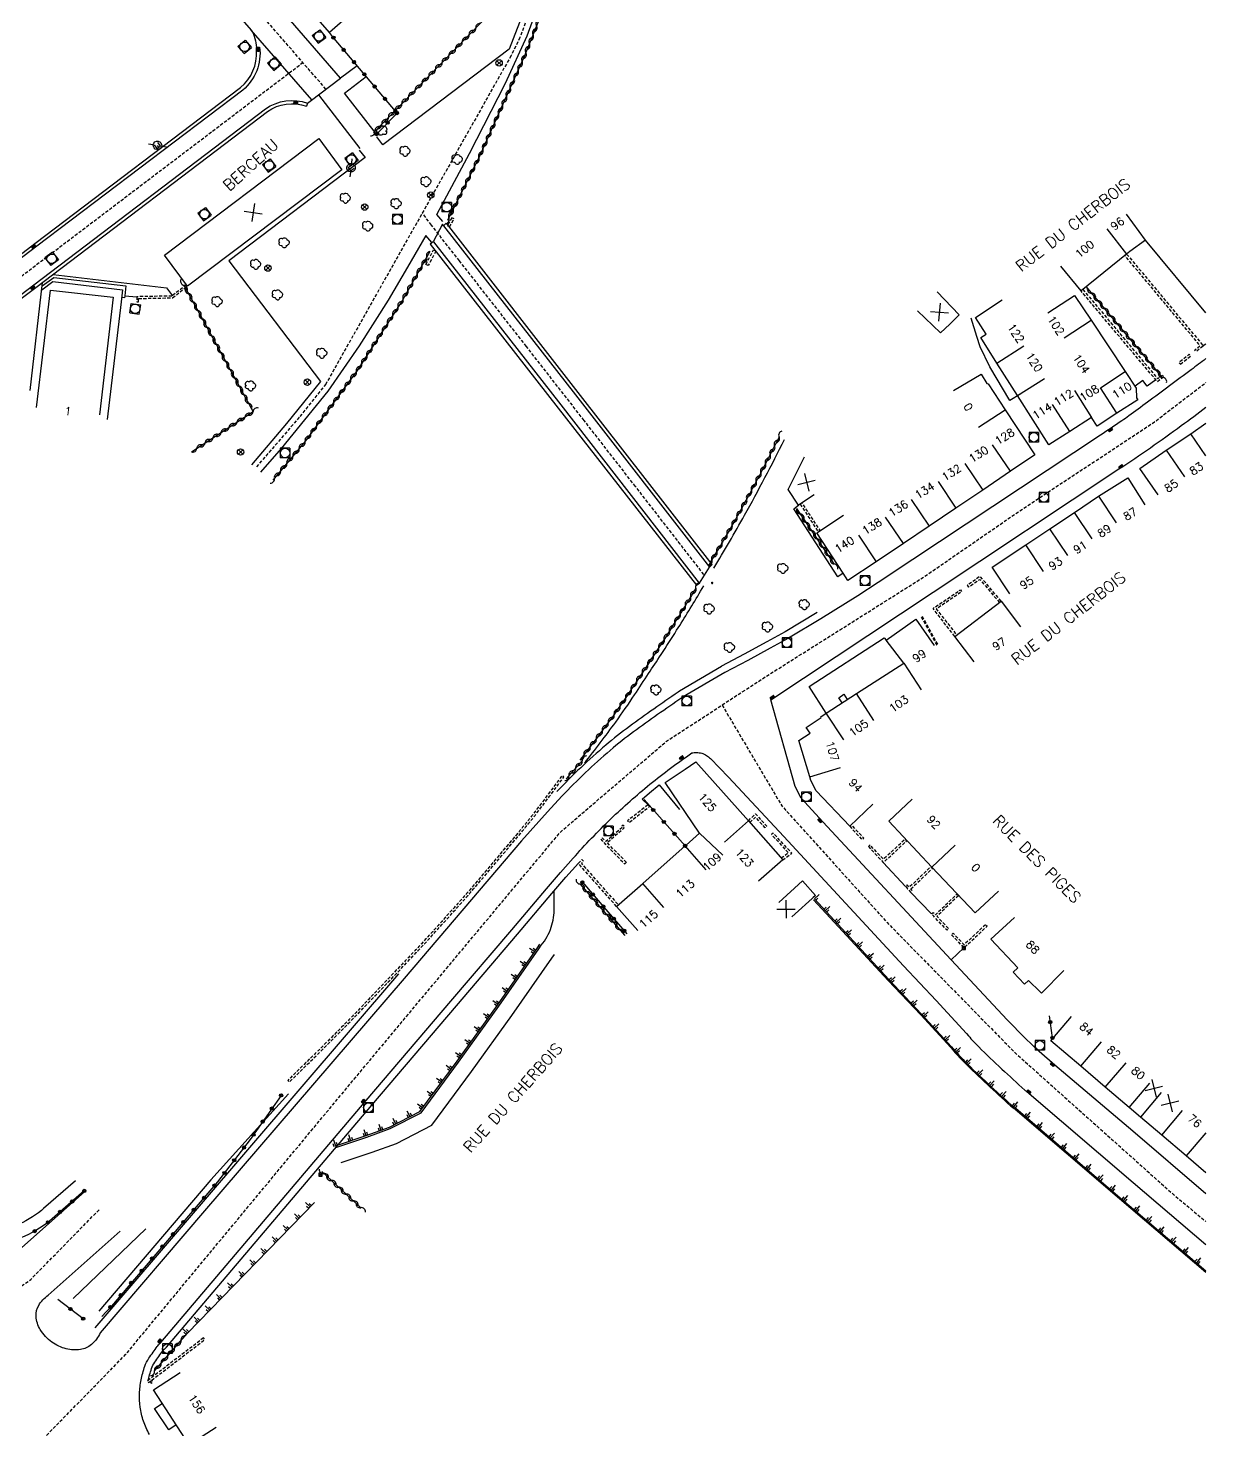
# Model space of a CAD drawing. Extents: x 154000 to 155000, y 119999 to 121001.
# Drawn here: x 154816.1 to 155000, y 120589.6 to 120808.5 of the extents above; entities that cross this region are included whole.
import ezdxf
from ezdxf.enums import TextEntityAlignment as Align

# ---------------------------------------------------------------- set-up
doc = ezdxf.new("R2010")
doc.units = 0
doc.header["$MEASUREMENT"] = 0
doc.linetypes.add('DASHED', pattern=[0.75, 0.5, -0.25])
doc.layers.get('0').update_dxf_attribs({"linetype": 'CONTINUOUS'})
for name, color, linetype in [('W0001', 6, 'DASHED'), ('W0008', 7, 'CONTINUOUS'), ('W0017', 7, 'CONTINUOUS'), ('W0100', 7, 'CONTINUOUS'), ('W0112', 1, 'DASHED'), ('W0120', 7, 'CONTINUOUS'), ('W0211', 2, 'CONTINUOUS'), ('W0300', 7, 'CONTINUOUS'), ('W0302', 3, 'CONTINUOUS'), ('W0310', 3, 'CONTINUOUS'), ('W0322', 7, 'CONTINUOUS'), ('W0330', 7, 'CONTINUOUS'), ('W0334', 7, 'CONTINUOUS'), ('W0400', 7, 'CONTINUOUS'), ('W0420', 7, 'CONTINUOUS'), ('W0469', 7, 'CONTINUOUS'), ('W0471', 7, 'CONTINUOUS'), ('W0989', 7, 'CONTINUOUS'), ('W0991', 7, 'CONTINUOUS'), ('W1102', 7, 'CONTINUOUS')]:
    doc.layers.add(name, color=color, linetype=linetype)
doc.styles.get("Standard").update_dxf_attribs({"font": 'romans.shx'})

# ---------------------------------------------------------------- blocks, each defined once
blk = doc.blocks.new('T420')
for p, q in [((0.75, 0.75), (-0.75, 0.75)), ((-0.75, 0.75), (-0.75, -0.75)), ((0.75, 0.75), (0.75, -0.75)), ((0.75, -0.75), (-0.75, -0.75))]:
    blk.add_line(p, q)
blk.add_ellipse((0, 0), major_axis=(-0.53, 0.53), ratio=1, start_param=3.926991, end_param=10.210176)
blk = doc.blocks.new('T469')
at = {"color": 0, "linetype": 'Continuous', "flags": 128}
for points in [[(-0.35, 0.35), (0.35, -0.35)], [(-0.35, -0.35), (0.35, 0.35)]]:
    blk.add_lwpolyline(points, dxfattribs=at)
at = {"color": 0, "linetype": 'Continuous'}
blk.add_circle((0, 0), 0.5, dxfattribs=at)
blk = doc.blocks.new('T300')
for p, q in [((-0.8, 0.51), (-0.86, 0.34)), ((-0.86, 0.34), (-0.86, 0.17)), ((-0.86, 0.17), (-0.74, 0.06)), ((-0.69, 0.63), (-0.8, 0.51)), ((-0.8, -0.06), (-0.74, 0.06)), ((-0.74, 0.06), (-0.69, 0.11)), ((-0.57, 0.69), (-0.69, 0.63)), ((-0.46, 0.69), (-0.57, 0.69)), ((-0.29, 0.63), (-0.46, 0.69)), ((-0.29, 0.63), (-0.17, 0.74)), ((-0.23, 0.57), (-0.29, 0.63)), ((-0.17, 0.74), (-0.06, 0.8)), ((-0.06, 0.8), (0.06, 0.8)), ((0.06, 0.8), (0.23, 0.74)), ((0.23, 0.74), (0.34, 0.63)), ((0.34, 0.63), (0.4, 0.51)), ((0.46, 0.46), (0.34, 0.46)), ((0.4, 0.51), (0.4, 0.46)), ((0.57, 0.4), (0.46, 0.46)), ((0.57, 0.4), (0.69, 0.29)), ((0.69, 0.29), (0.74, 0.17)), ((0.74, 0.06), (0.69, -0.17)), ((0.74, 0.17), (0.74, 0.06)), ((-0.8, -0.17), (-0.8, -0.06)), ((-0.8, -0.23), (-0.8, -0.17)), ((-0.74, -0.34), (-0.8, -0.23)), ((-0.69, -0.4), (-0.74, -0.34)), ((-0.51, -0.46), (-0.69, -0.4)), ((-0.4, -0.46), (-0.51, -0.46)), ((-0.4, -0.46), (-0.34, -0.46)), ((-0.34, -0.46), (-0.34, -0.4)), ((-0.34, -0.51), (-0.34, -0.46)), ((-0.29, -0.63), (-0.34, -0.51)), ((-0.17, -0.74), (-0.29, -0.63)), ((-0.06, -0.8), (-0.17, -0.74)), ((0.06, -0.8), (-0.06, -0.8)), ((0.17, -0.74), (0.06, -0.8)), ((0.23, -0.69), (0.17, -0.74)), ((0.29, -0.46), (0.23, -0.46)), ((0.29, -0.63), (0.23, -0.69)), ((0.46, -0.4), (0.29, -0.46)), ((0.34, -0.51), (0.29, -0.63)), ((0.34, -0.51), (0.34, -0.46)), ((0.57, -0.34), (0.46, -0.4)), ((0.63, -0.29), (0.57, -0.34)), ((0.69, -0.17), (0.63, -0.29))]:
    blk.add_line(p, q)
blk = doc.blocks.new('t310o')
at = {"color": 0, "linetype": 'Continuous'}
for centre, start, end in [((-0.5, 0.38), 216.8699, 323.1304), ((0.5, -0.37), 36.8699, 143.1303)]:
    blk.add_arc(centre, 0.625, start, end, dxfattribs=at)
blk = doc.blocks.new('t991o')
at = {"color": 0, "linetype": 'Continuous'}
for p, q in [((-1, 1), (1, -1)), ((-1, -1), (1, 1))]:
    blk.add_line(p, q, dxfattribs=at)
blk = doc.blocks.new('T400')
for p, q in [((-0.15, 0.3), (0.15, 0.3)), ((-0.15, -0.25), (-0.15, 0.3)), ((-0.15, 0.15), (0.15, 0.15)), ((-0.15, 0), (0.15, 0)), ((0.15, 0.3), (0.15, -0.25)), ((-0.15, -0.15), (0.15, -0.15)), ((-0.15, -0.25), (-0.15, -0.3)), ((-0.15, -0.3), (0.15, -0.3)), ((0.15, -0.3), (0.15, -0.25))]:
    blk.add_line(p, q)
blk = doc.blocks.new('T471')
for p, q in [((-0.333334, 0.333334), (-0.333334, -0.333334)), ((-0.333334, 0.333334), (0.333334, 0.333334)), ((-0.333334, 0), (0, 0)), ((0.500001, 0.500001), (1.000002, 1.000002)), ((-0.500001, -0.500001), (-1.000002, -1.000002)), ((-0.333334, -0.333334), (0.333334, -0.333334))]:
    blk.add_line(p, q)
blk.add_ellipse((0, 0), major_axis=(0.471405, 0.471405), ratio=1, start_param=5.4977871438, end_param=11.780972451)
blk = doc.blocks.new('t322o')
at = {"color": 0, "linetype": 'Continuous'}
for radius in [0.25, 0.15]:
    blk.add_circle((0, 0), radius, dxfattribs=at)
blk = doc.blocks.new('t211o')
at = {"color": 0, "linetype": 'Continuous'}
for p, q in [((-0.29, 0.5), (-0.29, 0)), ((0, 1), (0, 0)), ((0.29, 0.5), (0.29, 0))]:
    blk.add_line(p, q, dxfattribs=at)
blk = doc.blocks.new('t330o')
at = {"color": 0, "linetype": 'Continuous'}
for p, q in [((0.25, -0.25), (-0.25, 0.25)), ((-0.25, -0.25), (0.25, 0.25)), ((-0.25, 0.25), (-0.25, -0.25)), ((0.25, 0.25), (-0.25, 0.25)), ((0.25, -0.25), (0.25, 0.25)), ((-0.25, -0.25), (0.25, -0.25)), ((-0.25, -0.25), (-0.25, -0.25))]:
    blk.add_line(p, q, dxfattribs=at)

msp = doc.modelspace()

# ---------------------------------------------------------------- linework, layer by layer
at = {"layer": 'W0001'}
msp.add_lwpolyline([(154862.61, 120798.98), (154827.9, 120838.97), (154815.46, 120853.35, 0.000489), (154815.45, 120853.36), (154781.13, 120892.9), (154764.5, 120911.97), (154757.47, 120920.09, 0.093552), (154751.78, 120924.44, 0.292562), (154740.14, 120921.17), (154728.92, 120908.31), (154715.74, 120893.27), (154709.84, 120886.49), (154675.18, 120846.98), (154640.54, 120807.37), (154606.84, 120768.94), (154593.5, 120753.49, 0.109931)], format="xyb", dxfattribs=at)
for points in [[(154899.02, 120824.3), (154896.57, 120817.01), (154892.89, 120807.03), (154891.51, 120804.22), (154862.58, 120752.93), (154858.45, 120747.74), (154851.63, 120739.84)], [(154921.62, 120723.16), (154917.93, 120727.92), (154910.93, 120736.93), (154902.92, 120747.24), (154893.89, 120758.82), (154883.45, 120772.18), (154879.08, 120777.75), (154877.65, 120779.65)]]:
    msp.add_lwpolyline(points, dxfattribs=at)
at = {"layer": 'W0001', "flags": 128}
for points in [[(154810.87, 120766.6), (154859, 120803.14)], [(154817.41, 120587.11), (154831.37, 120601.39), (154862.47, 120638.91), (154899.26, 120683.01), (154915.79, 120697.15), (154931.25, 120707.22), (154955.97, 120722.81), (154970.76, 120733.01), (154991.95, 120747.01), (155000, 120753.17)], [(154924.45, 120702.79), (154933.79, 120687.03), (154950.22, 120668.83), (154970.15, 120648.52), (154995, 120626.28), (155000, 120622.12)], [(154763.8, 120594.36), (154778.74, 120598.28), (154806.43, 120605.99), (154816.54, 120613.09), (154827.32, 120624.1)]]:
    msp.add_lwpolyline(points, dxfattribs=at)
at = {"layer": 'W0008'}
for points in [[(154811.73, 120764.43), (154817.02, 120768.41), (154853.18, 120795.9, -0.242103), (154859.74, 120796.81), (154860.14, 120797.1), (154864.89, 120800.71), (154854.34, 120812.84), (154834.09, 120836.13), (154816.65, 120856.22), (154814.94, 120858.15), (154813.73, 120859.57, -0.284805), (154813.05, 120866.88, -0.148873), (154815.68, 120869.66)], [(154667.67, 120689.64), (154657.36, 120697.7), (154657.65, 120698.05, -0.394538), (154658.1, 120708.98, 0.000727), (154694.03, 120747.08, -0.032407), (154704.86, 120758.09, -0.032607), (154710.88, 120762.11), (154722.35, 120768.74, -0.00071), (154755.35, 120787.72), (154768.35, 120795.19), (154784.09, 120804.25, 0.067356), (154789.85, 120808.38), (154795.45, 120814.1), (154814.05, 120833.53), (154816.72, 120836.35, -0.321256), (154826.06, 120836.88), (154850.95, 120808.2, -0.129619), (154851.75, 120805.5), (154852.25, 120805.55, -0.256682), (154849.61, 120798.84), (154817.47, 120774.48), (154809.52, 120768.4)]]:
    msp.add_lwpolyline(points, format="xyb", dxfattribs=at)
for points in [[(154898.15, 120824.56), (154895.05, 120815.23), (154891.21, 120805.21), (154871.5, 120790.31), (154870.54, 120791.53)], [(154880.85, 120778.29), (154879.93, 120779.41), (154885.02, 120788.96), (154890.62, 120799.94), (154894.04, 120807.3), (154896.54, 120814.2), (154899.91, 120824.12)], [(154867.8, 120789.48), (154868.74, 120788.32), (154847.46, 120772.16), (154861.77, 120753.3), (154856.47, 120746.77), (154850.99, 120740.32)], [(154880.95, 120777.65), (154901.58, 120751.23), (154922.48, 120724.35)], [(154879.14, 120775.02), (154878.2, 120776.13), (154875.36, 120771.17)], [(154879.38, 120775.14), (154899.27, 120749.66), (154920.89, 120721.82)], [(154852.44, 120739.18), (154855.68, 120742.87), (154862.95, 120751.81), (154867.85, 120758.89), (154872.35, 120766.04), (154875.38, 120771.18)]]:
    msp.add_lwpolyline(points, dxfattribs=at)
at = {"layer": 'W0008', "flags": 128}
for points in [[(155000, 120756.9, -0.004949), (154997.7, 120755.16, -0.000311), (154990.88, 120750.09, -0.000733), (154987.97, 120747.94, -0.00997), (154986.89, 120747.18, -0.003279), (154983.54, 120744.94), (154954.21, 120725.53), (154948.83, 120721.95), (154945.65, 120719.86), (154939.88, 120716.28), (154934.84, 120713.25), (154931.97, 120711.66), (154928.45, 120709.73), (154924.88, 120707.87), (154918.4, 120704.07), (154918.19, 120703.92, 0.009179), (154910.64, 120698.6, 0.018223), (154906.98, 120695.71, 0.013638), (154903.12, 120692.23, 0.013638), (154899.45, 120688.54), (154897.21, 120686.12), (154893.16, 120681.6), (154874.8, 120660.08), (154843.67, 120623.77), (154827.38, 120604.75, -0.112361), (154825.99, 120602.91, -0.136196), (154824.26, 120602.12, -0.104186), (154822.06, 120602.23, -0.091756), (154819.81, 120603.29, -0.100945), (154818.01, 120605.23, -0.122718), (154817.36, 120607.31, -0.144248), (154817.76, 120609.03, -0.11721), (154819.23, 120610.6), (154830.48, 120620.6)], [(155000, 120626.42), (154988.56, 120636.23), (154976.42, 120646.53), (154973.95, 120648.67), (154971.78, 120650.75), (154968.96, 120653.61), (154960.22, 120662.97), (154940.17, 120684.53), (154936.81, 120688.25), (154935.86, 120690.09), (154932.04, 120703.6), (154957.4, 120720.42), (154986.4, 120739.66, 0.006341), (154991.32, 120742.99, 0.006341), (154996.15, 120746.44, 0.005143), (155000, 120749.32, 0.005143)], [(154835.05, 120588.88, -0.047974), (154834.11, 120590.94, -0.047974), (154833.59, 120593.14, -0.04502), (154833.49, 120595.26, -0.04502), (154833.77, 120597.37, -0.041928), (154834.33, 120599.51, -0.065966), (154834.97, 120600.78, -0.008889), (154836.27, 120602.61, -0.033638), (154836.66, 120603.06, -0.026483), (154836.77, 120603.16, 0.043383), (154836.84, 120603.23), (154868.91, 120641), (154882.12, 120656.55), (154891.64, 120667.7), (154897.04, 120674.06), (154899.23, 120676.61), (154901.2, 120678.85, -0.010666), (154904.09, 120682, -0.010666), (154907.1, 120685.02, -0.020346), (154913.2, 120690.42, -0.020346), (154919.71, 120695.3, -0.062842), (154920.49, 120695.38, -0.062842), (154921.27, 120695.26, -0.065638), (154922.02, 120694.93, -0.065638), (154922.66, 120694.42), (154925.48, 120691.52), (154934.08, 120682.25), (154941.16, 120674.62), (154952.79, 120662.04), (154957.9, 120656.63), (154962.63, 120651.47), (154962.92, 120651.12, 0.019705), (154964.53, 120649.39, 0.009365), (154968.12, 120645.94, 0.001891), (154971.7, 120642.65, 0.03959), (154971.89, 120642.51, 0.082306), (154971.99, 120642.46, -0.114637), (154972.06, 120642.42), (154988.63, 120628.22), (155000, 120618.53)]]:
    msp.add_lwpolyline(points, format="xyb", dxfattribs=at)
for points in [[(154943.18, 120703.13), (154942.66, 120703.93), (154943.44, 120704.47), (154943.98, 120703.64)], [(154824.97, 120626.79), (154813.69, 120616.78)], [(154839.23, 120590.37), (154838.06, 120589.61), (154835.83, 120592.92), (154837.05, 120593.72)]]:
    msp.add_lwpolyline(points, dxfattribs=at)
at = {"layer": 'W0017'}
for p, q in [((154953.1, 120674.47), (154949.63, 120678.19)), ((154957.16, 120670.17), (154953.89, 120673.58)), ((154960.22, 120662.97), (154962.21, 120664.85))]:
    msp.add_line(p, q, dxfattribs=at)
at = {"layer": 'W0017', "flags": 128}
for points in [[(154971.1, 120751.38), (154969.39, 120750.36), (154966.24, 120755.61), (154964.76, 120758.72), (154964.23, 120760.37), (154963.32, 120763.22)], [(155000, 120759.18), (154999.59, 120758.88)], [(154992.19, 120753.58), (154990.8, 120752.61), (154990.15, 120753.5), (154988.94, 120752.62)], [(154943.36, 120723.37), (154942.55, 120722.82), (154935.66, 120733.44), (154936.39, 120734.02)], [(154939.31, 120717.23), (154934.28, 120714.22), (154931.43, 120712.64), (154927.92, 120710.72), (154924.36, 120708.87)], [(154940.7, 120701.52), (154938.03, 120705.67), (154949.74, 120713.27), (154950.06, 120712.93)], [(154912.89, 120687.19), (154911.99, 120688.07), (154913.1, 120689.06), (154914.61, 120690.32), (154917.82, 120686.49)], [(154873.94, 120660.82), (154842.81, 120624.51), (154826.51, 120605.49)]]:
    msp.add_lwpolyline(points, dxfattribs=at)
for points in [[(154923.16, 120724.17, 0.004319), (154925.6, 120728.29, 0.004319), (154927.97, 120732.46, 0.00601), (154931.15, 120738.32, 0.00601), (154934.19, 120744.26)], [(154903, 120693.72, 0.007829), (154907.84, 120700.13, 0.012111), (154910.8, 120704.4, 0.000163), (154912.97, 120707.7, 0.000181), (154914.93, 120710.67, 0.005735), (154917.36, 120714.46, 0.003601), (154921.11, 120720.57), (154921.6, 120721.39)], [(154924.34, 120708.79), (154917.83, 120704.97), (154917.59, 120704.8, 0.009179), (154910.01, 120699.45, 0.018223), (154906.29, 120696.52, 0.013638), (154902.38, 120693, 0.013638), (154898.67, 120689.27)], [(154834.86, 120597.18, -0.041928), (154835.38, 120599.15, -0.065966), (154835.88, 120600.15, -0.008889), (154837.17, 120601.95, -0.033638), (154837.45, 120602.28, -0.026483), (154837.48, 120602.31, 0.043383), (154837.69, 120602.51), (154869.76, 120640.28), (154882.97, 120655.83), (154892.49, 120666.98), (154897.88, 120673.34), (154900.07, 120675.89), (154902.04, 120678.11)], [(154864.17, 120633.7), (154868.98, 120635.31), (154872.61, 120636.63), (154877.45, 120639.11), (154883.29, 120647.03), (154889.6, 120655.75), (154895.83, 120664.72), (154896.23, 120665.28, 0.045087), (154897.13, 120666.62, 0.045087), (154897.78, 120668.09, 0.043088), (154898.14, 120669.59, 0.043088), (154898.24, 120671.12), (154898.22, 120673.78)]]:
    msp.add_lwpolyline(points, format="xyb", dxfattribs=at)
at = {"layer": 'W0100', "flags": 128}
for points in [[(154866.91, 120811.12), (154863.15, 120807.83), (154845.35, 120828.22), (154849.11, 120831.51)], [(155000, 120764.04), (154990.55, 120775.41), (154988.14, 120773.62), (154987.62, 120773.23), (154980.5, 120767.47), (154977.36, 120771.36)], [(154958.03, 120767.33), (154961.49, 120763.72), (154960.01, 120762.3), (154958.57, 120760.91), (154954.96, 120764.38)], [(154975.32, 120764.03), (154979.5, 120766.78), (154982.06, 120762.88), (154987.38, 120754.87), (154989.09, 120752.26), (154989.16, 120750.75), (154989.36, 120750.47), (154986.08, 120748.39), (154983.04, 120746.35), (154982.15, 120747.72), (154978.74, 120745.52), (154975.46, 120743.45), (154970.57, 120751.13), (154967.37, 120756.21), (154964.86, 120760.18), (154965.71, 120760.71), (154964, 120763.3), (154968.17, 120766.06)], [(154960.6, 120751.94), (154964.93, 120754.45), (154965.77, 120752.99), (154966, 120752.97), (154968.67, 120748.92), (154973.27, 120741.89), (154969.47, 120739.32), (154965.14, 120736.37), (154960.96, 120733.55), (154956.77, 120730.74), (154952.79, 120728.02), (154948.51, 120725.14), (154944.1, 120722.24)], [(154992.52, 120735.61), (154989.68, 120739.73), (154993.81, 120742.58), (154997.62, 120745.14), (155000, 120746.84)], [(154938.81, 120735.61), (154936.39, 120734.02), (154934.79, 120736.47), (154937.31, 120741.56)], [(154969.4, 120720.15), (154966.63, 120724.31), (154971.86, 120727.8), (154975.65, 120730.31), (154979.46, 120732.88), (154983.23, 120735.42), (154987.78, 120738.29), (154990.45, 120734.06)], [(154944.09, 120722.23), (154943.36, 120723.37), (154939.23, 120729.71), (154943.42, 120732.43)], [(154963.82, 120709.53), (154960.79, 120713.51), (154968.03, 120719.01), (154971.05, 120715.03)], [(154948.01, 120687.29), (154944.38, 120683.85), (154939.12, 120689.4), (154938.33, 120691.02), (154938.17, 120691.57), (154936.46, 120697.24), (154938.22, 120698.39), (154937.6, 120699.29), (154939.94, 120700.82), (154939.87, 120700.95), (154940.7, 120701.52), (154945.45, 120704.6), (154952.83, 120709.34), (154950.06, 120712.93), (154954.69, 120716.18), (154957.56, 120712.08)], [(154911.3, 120667.58), (154907.99, 120671.33), (154912.07, 120674.93), (154918.68, 120680.79), (154918.83, 120680.92), (154920.93, 120682.78), (154915.58, 120690.69), (154918.69, 120692.79), (154920.35, 120693.9), (154928.56, 120684.71), (154933.92, 120678.6), (154930.16, 120675.3)], [(154967.59, 120673.74), (154963.95, 120670.32), (154957.21, 120677.48), (154950.49, 120684.67), (154954.14, 120688.08)], [(154933.32, 120671.96), (154937.03, 120675.31), (154939.06, 120673.06), (154935.35, 120669.71)], [(154977.83, 120661.35), (154974.34, 120657.77), (154974.11, 120657.99), (154972.29, 120659.77), (154971.67, 120659.18), (154969.88, 120661.07), (154970.61, 120661.75), (154966.44, 120666.22), (154970.09, 120669.63)], [(155000, 120629.7), (154996.93, 120632.38), (154993.09, 120635.63), (154989.8, 120638.42), (154988.02, 120639.91), (154984.29, 120643.12), (154980.44, 120646.39), (154975.78, 120650.36), (154979.03, 120654.16)], [(154845.46, 120589.96), (154841.27, 120587.24), (154835.68, 120595.82), (154839.87, 120598.55)]]:
    msp.add_lwpolyline(points, dxfattribs=at)
at = {"layer": 'W0100'}
msp.add_lwpolyline([(154865.09, 120786.38), (154841, 120768.19), (154837.38, 120773.08), (154861.47, 120791.27)], close=True, dxfattribs=at)
msp.add_lwpolyline([(154817.43, 120749.24), (154819.59, 120767.61), (154829.39, 120766.51), (154827.24, 120748.14)], dxfattribs=at)
at = {"layer": 'W0112'}
for p, q in [((154881.9, 120777.48), (154882.61, 120778.71)), ((154882.61, 120778.71), (154882.26, 120778.91)), ((154879.78, 120773.69), (154878.55, 120771.42)), ((154878.55, 120771.42), (154878.2, 120771.61))]:
    msp.add_line(p, q, dxfattribs=at)
for points in [[(154882.26, 120778.91), (154881.55, 120777.68), (154881.9, 120777.48)], [(154878.2, 120771.61), (154879.42, 120773.88), (154879.78, 120773.69)], [(154840.82, 120768.43), (154838.56, 120766.67), (154833.06, 120766.57), (154833.06, 120765.77), (154833.34, 120765.77), (154833.34, 120766.29), (154838.66, 120766.39), (154840.98, 120768.21)]]:
    msp.add_lwpolyline(points, dxfattribs=at)
at = {"layer": 'W0112', "flags": 128}
for points in [[(154987.62, 120773.23), (154999.59, 120758.88), (154998.47, 120757.99), (154998.25, 120758.27), (154999.09, 120758.93), (154987.34, 120773.01)], [(154980.78, 120767.7), (154992.48, 120753.76), (154993.21, 120754.33), (154993.43, 120754.05), (154992.43, 120753.27), (154980.5, 120767.47)], [(154936.63, 120734.18), (154939.45, 120729.88), (154939.75, 120730.08), (154936.93, 120734.37)], [(154968.03, 120719.01), (154964.76, 120722.89), (154962.74, 120721.51), (154962.95, 120721.22), (154964.7, 120722.42), (154967.75, 120718.79)], [(154960.79, 120713.51), (154957.39, 120717.88), (154961.66, 120720.78), (154961.86, 120720.48), (154957.9, 120717.8), (154961.08, 120713.73)], [(154928.56, 120684.71), (154929.66, 120685.81), (154931.43, 120683.86), (154931.17, 120683.62), (154929.65, 120685.3), (154928.79, 120684.44)], [(154933.92, 120678.6), (154935.35, 120679.64), (154932.43, 120682.8), (154932.17, 120682.56), (154934.82, 120679.69), (154933.68, 120678.86)], [(154944.38, 120683.85), (154946.31, 120681.75), (154946.57, 120681.99), (154944.63, 120684.1)], [(154907.99, 120671.33), (154902, 120678.05), (154902.57, 120678.67), (154902.83, 120678.43), (154902.48, 120678.05), (154908.26, 120671.56)]]:
    msp.add_lwpolyline(points, dxfattribs=at)
for points in [[(154996.01, 120756.03), (154997.61, 120757.29), (154997.39, 120757.57), (154995.79, 120756.3)], [(154958.01, 120712.14), (154955.61, 120716.53), (154955.56, 120716.62), (154955.67, 120716.69), (154955.73, 120716.59), (154958.12, 120712.2)], [(154912.88, 120687.2), (154910, 120684.95), (154909.7, 120684.71), (154909.92, 120684.43), (154910.22, 120684.67), (154913.1, 120686.92)], [(154909.53, 120678.22), (154906.49, 120681.3), (154906.96, 120681.7), (154909.17, 120683.62), (154909.04, 120683.77), (154909.16, 120683.87), (154909.01, 120684.05), (154908.71, 120683.8), (154908.84, 120683.65), (154906.8, 120681.88), (154906.33, 120681.46), (154906.01, 120681.78), (154905.75, 120682.05), (154905.5, 120681.82), (154905.73, 120681.56), (154905.76, 120681.53), (154909.27, 120677.97)], [(154947.29, 120680.7), (154949.63, 120678.19), (154953.29, 120681.59), (154953.05, 120681.85), (154949.65, 120678.69), (154947.55, 120680.94)], [(154953.92, 120674.07), (154957.29, 120677.27), (154957.04, 120677.52), (154953.67, 120674.33), (154953.37, 120674.7), (154953.1, 120674.47), (154953.41, 120674.08), (154953.89, 120673.58), (154954.15, 120673.82)], [(154961.35, 120673), (154957.99, 120669.79), (154959.84, 120667.86), (154959.58, 120667.61), (154957.49, 120669.8), (154957.16, 120670.17), (154957.42, 120670.41), (154957.75, 120670.04), (154961.1, 120673.25)], [(154960.28, 120666.91), (154962.21, 120664.85), (154965.86, 120668.27), (154965.61, 120668.53), (154962.23, 120665.35), (154960.53, 120667.15)], [(154843.49, 120603.94), (154835.55, 120597.86), (154834.72, 120597.22), (154834.92, 120596.96), (154835.75, 120597.6), (154843.69, 120603.68)], [(154835.15, 120597.09), (154835.3, 120596.85), (154835.6, 120597.04), (154835.45, 120597.28)]]:
    msp.add_lwpolyline(points, close=True, dxfattribs=at)
for points in [[(154922.83, 120721.96, 1.023033), (154922.97, 120721.82, 0.977486)], [(154864.46, 120651.37, 0.005985), (154868.94, 120655.97, 0.000104), (154876.71, 120664.12, 0.002789), (154877, 120664.43, 0.003572), (154880.12, 120667.83, 0.002503), (154884.51, 120672.74, 0.005622), (154885.16, 120673.49, 0.000453), (154893.02, 120682.78, 0.011723), (154895.25, 120685.56, 0.005561), (154899.75, 120691.56), (154899.46, 120691.77, -0.005561), (154894.97, 120685.77, -0.011723), (154892.75, 120683.01, -0.000453), (154884.89, 120673.72, -0.005622), (154884.25, 120672.98, -0.002503), (154879.85, 120668.07, -0.003572), (154876.74, 120664.67, -0.002789), (154876.45, 120664.37, -0.000104), (154868.69, 120656.22, -0.005985), (154864.21, 120651.62, -0.003615), (154856.63, 120644.15), (154856.88, 120643.9, 0.003615)]]:
    msp.add_lwpolyline(points, format="xyb", close=True, dxfattribs=at)
at = {"layer": 'W0120'}
msp.add_lwpolyline([(154881.39, 120778.03), (154880.95, 120777.66), (154880.81, 120777.9), (154879.36, 120775.16), (154878.88, 120774.77), (154898.87, 120749.15), (154920.47, 120721.51), (154920.91, 120721.85), (154922.48, 120724.35), (154922.93, 120724.75), (154902.37, 120751.13), (154881.45, 120778.03)], dxfattribs=at)
at = {"layer": 'W0211', "flags": 128}
msp.add_lwpolyline([(154938.86, 120672.5), (154950.5, 120659.9), (154955.6, 120654.49), (154960.28, 120649.39), (154960.54, 120649.09, 0.019705), (154962.32, 120647.17, 0.009365), (154965.99, 120643.64, 0.001891), (154969.59, 120640.33, 0.03959), (154970.16, 120639.89, 0.01247), (154970.31, 120639.8), (154986.59, 120625.83), (155000, 120614.4)], format="xyb", dxfattribs=at)
for points in [[(154864.09, 120633.95), (154868.9, 120635.56), (154872.51, 120636.87), (154877.28, 120639.31), (154883.08, 120647.18), (154889.38, 120655.9), (154895.62, 120664.87), (154896.02, 120665.43)], [(154840.99, 120604.68), (154860.83, 120625.1)]]:
    msp.add_lwpolyline(points, dxfattribs=at)
at = {"layer": 'W0302', "flags": 128}
for points in [[(154938.74, 120672.38), (154950.38, 120659.79), (154955.48, 120654.38), (154960.16, 120649.28), (154960.42, 120648.98, 0.019705), (154962.2, 120647.05, 0.009365), (154965.88, 120643.52, 0.001891), (154969.48, 120640.21, 0.03959), (154970.07, 120639.75, 0.011461), (154970.22, 120639.66), (154986.48, 120625.71), (155000, 120614.19)], [(154823.5, 120628.48), (154818.53, 120624.14), (154818.17, 120623.85, -0.078955), (154814.2, 120621.52, -0.110308), (154811.36, 120621.09, -0.005281), (154807.63, 120621.38, -0.020976), (154806.86, 120621.49, -0.000579), (154806.81, 120621.49), (154789.91, 120627.49)]]:
    msp.add_lwpolyline(points, format="xyb", dxfattribs=at)
for points in [[(154864.97, 120631.33), (154869.81, 120632.94), (154873.62, 120634.33), (154879.12, 120637.15), (154885.32, 120645.55), (154891.64, 120654.3), (154897.88, 120663.28), (154898.27, 120663.83)], [(154856.74, 120642.05), (154844.64, 120628.65), (154827.17, 120608.13)], [(154823.12, 120610.11), (154834.51, 120621)]]:
    msp.add_lwpolyline(points, dxfattribs=at)
at = {"layer": 'W0310'}
for points in [[(154893.65, 120825.82), (154886.93, 120809.49), (154870.02, 120792.19)], [(154901.18, 120823.84), (154897.45, 120813.81), (154893.6, 120804.18), (154886.59, 120788.54), (154881.59, 120778.49)], [(154878.82, 120773.63), (154874.54, 120766.05), (154867.49, 120755.05), (154859.25, 120743.86), (154854.3, 120737.93)], [(154841.61, 120742.32), (154851.24, 120748.63), (154840.43, 120768.4)]]:
    msp.add_lwpolyline(points, dxfattribs=at)
at = {"layer": 'W0310', "flags": 128}
for points in [[(154993.22, 120753.94), (154981.29, 120768.14)], [(154941.95, 120724.83), (154936.11, 120733.48)], [(154902.63, 120694.09), (154900.11, 120691.27)], [(154902.32, 120674.83), (154906.01, 120670.56), (154909.27, 120666.77)], [(154868.04, 120624.28), (154861.94, 120629.93)], [(154835.85, 120598.8), (154840.99, 120604.68)]]:
    msp.add_lwpolyline(points, dxfattribs=at)
for points in [[(154933.35, 120744.67, -0.00601), (154930.33, 120738.75, -0.00601), (154927.16, 120732.91, -0.004319), (154924.8, 120728.76, -0.004319), (154922.36, 120724.65, -0.004319)], [(154920.35, 120721.03, -0.003601), (154916.6, 120714.93, -0.005735), (154914.18, 120711.16, -0.000181), (154912.23, 120708.19, -0.000163), (154910.06, 120704.89, -0.012111), (154907.12, 120700.66, -0.007829), (154902.3, 120694.27, -0.007829)]]:
    msp.add_lwpolyline(points, format="xyb", dxfattribs=at)
at = {"layer": 'W0322'}
msp.add_lwpolyline([(154870.5, 120791.97), (154873.7, 120795.25), (154863.61, 120807.22)], dxfattribs=at)
at = {"layer": 'W0322', "flags": 128}
for points in [[(154918.68, 120680.79), (154912.27, 120688.02)], [(154902.64, 120675.1), (154906.33, 120670.83), (154909.59, 120667.05)], [(154976.04, 120650.79), (154975.56, 120654.24)], [(154855.6, 120641.82), (154850.77, 120634.92), (154845.7, 120628.3), (154829.11, 120608.92), (154827.61, 120607.29)], [(154824.71, 120606.94), (154820.74, 120609.93)]]:
    msp.add_lwpolyline(points, dxfattribs=at)
msp.add_lwpolyline([(154824.88, 120626.9), (154819.88, 120622.54), (154819.5, 120622.23, -0.078955), (154814.96, 120619.58, -0.110308), (154811.21, 120619, -0.005281), (154807.45, 120619.3, -0.020976), (154806.5, 120619.43, -0.002378), (154806.28, 120619.47, -0.03955), (154806.27, 120619.47), (154789.21, 120625.52)], format="xyb", dxfattribs=at)
at = {"layer": 'W0334'}
msp.add_line((154861.44, 120798.09), (154867.92, 120789.73), dxfattribs=at)
for points in [[(154860.41, 120797.31), (154850.95, 120808.2)], [(154863.61, 120807.22), (154863.15, 120807.83)], [(154867.5, 120802.61), (154864.89, 120800.71)], [(154870.5, 120791.97), (154865.48, 120798.36), (154868.89, 120800.96)], [(154859.74, 120796.81), (154859.56, 120796.34)], [(154820, 120770.05), (154837.71, 120767.96), (154838.64, 120766.73)], [(154816.41, 120751.9), (154818.36, 120768.8)], [(154818.23, 120767.65), (154819.97, 120768.92), (154830.82, 120767.62), (154830.63, 120765.77), (154828.47, 120747.4)], [(154818.3, 120768.25), (154820.11, 120769.59), (154831.36, 120768.26), (154831.2, 120766.73), (154831.15, 120766.41), (154830.7, 120766.47)], [(154831.2, 120766.73), (154833.06, 120766.57)]]:
    msp.add_lwpolyline(points, dxfattribs=at)
for points in [[(154809.2, 120768.81), (154817.16, 120774.89), (154849.29, 120799.25, 0.237318), (154851.78, 120804.99), (154851.75, 120805.5)], [(154812.03, 120764.03), (154817.32, 120768.01), (154853.47, 120795.5, -0.241243), (154859.56, 120796.34)]]:
    msp.add_lwpolyline(points, format="xyb", dxfattribs=at)
at = {"layer": 'W1102'}
for p, q in [((154990.55, 120775.41), (154987.61, 120779.46)), ((154984.55, 120777.18), (154987.62, 120773.23)), ((154977.88, 120760.13), (154982.06, 120762.88)), ((154967.37, 120756.21), (154971.59, 120758.88)), ((154983.52, 120752.33), (154987.38, 120754.87)), ((154970.57, 120751.13), (154974.8, 120753.81)), ((154986.08, 120748.39), (154983.52, 120752.33)), ((154979.46, 120751.92), (154982.15, 120747.72)), ((154964.49, 120746.17), (154968.67, 120748.92)), ((154978.74, 120745.52), (154976.05, 120749.74)), ((154969.47, 120739.32), (154966.66, 120743.45)), ((155000, 120741.71), (154997.62, 120745.14)), ((154993.81, 120742.58), (154996.63, 120738.44)), ((154962.34, 120740.51), (154965.14, 120736.37)), ((154958.17, 120737.7), (154960.96, 120733.55)), ((154953.97, 120734.88), (154956.77, 120730.74)), ((154983.23, 120735.42), (154985.96, 120731.23)), ((154982.26, 120728.74), (154979.46, 120732.88)), ((154952.79, 120728.02), (154949.98, 120732.16)), ((154978.43, 120726.15), (154975.65, 120730.31)), ((154945.74, 120729.3), (154948.51, 120725.14)), ((154974.63, 120723.63), (154971.86, 120727.8)), ((154952.83, 120709.34), (154955.53, 120705.14)), ((154948.17, 120700.4), (154945.45, 120704.6)), ((154943.47, 120697.35), (154940.7, 120701.52)), ((154938.17, 120691.57), (154942.96, 120693.01)), ((154924.81, 120681.39), (154928.56, 120684.71)), ((154920.93, 120682.78), (154924.57, 120679.35)), ((154921.99, 120677.04), (154918.68, 120680.79)), ((154960.85, 120680.9), (154957.21, 120677.48)), ((154915.38, 120671.18), (154912.07, 120674.93)), ((154980.44, 120646.39), (154983.68, 120650.2)), ((154984.29, 120643.12), (154987.54, 120646.92)), ((154988.02, 120639.91), (154991.25, 120643.72)), ((154993.02, 120642.25), (154989.8, 120638.42)), ((154993.09, 120635.63), (154996.32, 120639.45)), ((155000, 120635.95), (154996.93, 120632.38))]:
    msp.add_line(p, q, dxfattribs=at)

# ---------------------------------------------------------------- block references
at = {"layer": 'W0211'}
for p, rotation in [((154938.86, 120672.5), 312.7340430981328), ((154940.55, 120670.66), 312.7340430981328), ((154942.25, 120668.82), 312.7340430981328), ((154943.95, 120666.99), 312.7340430981328), ((154895.2, 120664.27), 55.20869570047859), ((154945.64, 120665.15), 312.7340430981328), ((154893.77, 120662.22), 55.20869570047859), ((154947.34, 120663.31), 312.7340430981328), ((154949.04, 120661.48), 312.7340430981328), ((154892.35, 120660.17), 55.20869570047859), ((154950.74, 120659.64), 313.3600240022238), ((154890.92, 120658.11), 55.20869570047859), ((154952.45, 120657.83), 313.3600240022238), ((154889.49, 120656.06), 55.20869570047859), ((154954.17, 120656.01), 313.3600240022238), ((154888.03, 120654.03), 54.1586627248679), ((154955.88, 120654.19), 312.5181923643505), ((154886.57, 120652), 54.1586627248679), ((154957.57, 120652.34), 312.5181923643505), ((154959.26, 120650.5), 312.5181923643505), ((154885.1, 120649.98), 54.1586627248679), ((154960.93, 120648.64), 311.573608740074), ((154883.64, 120647.95), 54.1586627248679), ((154962.65, 120646.83), 315.2705603517634), ((154882.16, 120645.93), 53.57766198510073), ((154964.45, 120645.09), 316.3233298720252), ((154879.2, 120641.91), 53.57766198510073), ((154880.68, 120643.92), 53.57766198510073), ((154966.27, 120643.38), 317.2501948031282), ((154877.71, 120639.9), 53.57766198510073), ((154968.11, 120641.69), 317.4721221959355), ((154969.97, 120640.02), 323.822983138521), ((154873.48, 120637.37), 27.09248017444595), ((154875.7, 120638.51), 27.09248017444595), ((154971.9, 120638.43), 319.3806520057925), ((154868.83, 120635.54), 18.48234930662379), ((154871.18, 120636.39), 20.01485994595137), ((154973.8, 120636.81), 319.3806520057925), ((154975.7, 120635.18), 319.3806520057925), ((154864.09, 120633.95), 18.48234930662379), ((154866.46, 120634.74), 18.48234930662379), ((154977.59, 120633.55), 319.3806520057925), ((154979.49, 120631.92), 319.3806520057925), ((154981.39, 120630.3), 319.3806520057925), ((154983.29, 120628.67), 319.3806520057925), ((154985.18, 120627.04), 319.3806520057925), ((154860.15, 120624.4), 45.82753252425457), ((154987.08, 120625.41), 319.560671493441), ((154858.41, 120622.61), 45.82753252425457), ((154988.99, 120623.79), 319.560671493441), ((154990.89, 120622.17), 319.560671493441), ((154856.67, 120620.81), 45.82753252425457), ((154992.79, 120620.55), 319.560671493441), ((154854.92, 120619.02), 45.82753252425457), ((154994.69, 120618.93), 319.560671493441), ((154853.18, 120617.23), 45.82753252425457), ((154996.6, 120617.31), 319.560671493441), ((154998.5, 120615.68), 319.560671493441), ((154849.7, 120613.64), 45.82753252425457), ((154851.44, 120615.43), 45.82753252425457), ((154847.96, 120611.85), 45.82753252425457), ((154846.21, 120610.05), 45.82753252425457), ((154844.47, 120608.26), 45.82753252425457), ((154840.99, 120604.68), 45.82753252425457), ((154842.73, 120606.47), 45.82753252425457)]:
    msp.add_blockref('t211o', p, dxfattribs=dict(at, rotation=rotation))
at = {"layer": 'W0300', "rotation": 43.2651391914599}
msp.add_blockref('T300', (154871.44, 120792.54), dxfattribs=at)
at = {"layer": 'W0300'}
for p in [(154874.98, 120789.28), (154883.13, 120788), (154878.26, 120784.52), (154865.67, 120781.95), (154873.59, 120781.09), (154869.16, 120777.59), (154856.11, 120774.99), (154851.67, 120771.61), (154855.08, 120766.85), (154845.65, 120765.81), (154861.98, 120757.72), (154850.87, 120752.62), (154933.97, 120724.12), (154937.32, 120718.46), (154922.47, 120717.8), (154931.58, 120714.98), (154925.64, 120711.78), (154914.16, 120705.14)]:
    msp.add_blockref('T300', p, dxfattribs=at)
at = {"layer": 'W0310'}
for p, rotation in [((154885.99, 120808.53), 225.6346651706986), ((154895.48, 120808.89), 248.1964601096225), ((154883.89, 120806.38), 225.6346651706986), ((154884.94, 120807.46), 225.6346651706986), ((154894.37, 120806.1), 248.1964601096225), ((154894.93, 120807.49), 248.1964601096225), ((154881.8, 120804.24), 225.6346651706986), ((154882.85, 120805.31), 225.6346651706986), ((154893.81, 120804.71), 248.1964601096225), ((154879.7, 120802.09), 225.6346651706986), ((154880.75, 120803.17), 225.6346651706986), ((154892.61, 120801.96), 245.868226199658), ((154893.22, 120803.33), 245.868226199658), ((154877.6, 120799.95), 225.6346651706986), ((154878.65, 120801.02), 225.6346651706986), ((154891.99, 120800.59), 245.868226199658), ((154875.5, 120797.8), 225.6346651706986), ((154876.55, 120798.88), 225.6346651706986), ((154890.77, 120797.85), 245.868226199658), ((154891.38, 120799.22), 245.868226199658), ((154873.41, 120795.66), 225.6346651706986), ((154874.45, 120796.73), 225.6346651706986), ((154889.54, 120795.12), 245.868226199658), ((154890.15, 120796.49), 245.868226199658), ((154871.31, 120793.51), 225.6346651706986), ((154872.36, 120794.59), 225.6346651706986), ((154888.93, 120793.75), 245.868226199658), ((154870.26, 120792.44), 225.6346651706986), ((154887.7, 120791.01), 245.868226199658), ((154888.31, 120792.38), 245.868226199658), ((154887.09, 120789.64), 245.868226199658), ((154885.79, 120786.93), 243.5148924855604), ((154886.46, 120788.28), 243.5148924855604), ((154884.46, 120784.25), 243.5148924855604), ((154885.12, 120785.59), 243.5148924855604), ((154883.79, 120782.91), 243.5148924855604), ((154882.45, 120780.22), 243.5148924855604), ((154883.12, 120781.57), 243.5148924855604), ((154881.78, 120778.88), 243.5148924855604), ((154877.59, 120771.46), 240.5863494437849), ((154878.33, 120772.76), 240.5863494437849), ((154876.12, 120768.84), 240.5863494437849), ((154876.85, 120770.15), 240.5863494437849), ((154840.45, 120768.36), 118.6744888327139), ((154841.17, 120767.04), 118.6744888327139), ((154875.38, 120767.54), 240.5863494437849), ((154982.14, 120767.13), 130.024014927403), ((154841.89, 120765.73), 118.6744888327139), ((154842.61, 120764.41), 118.6744888327139), ((154873.84, 120764.96), 237.3223561659381), ((154874.64, 120766.23), 240.5863494437849), ((154983.15, 120765.93), 130.024014927403), ((154984.16, 120764.73), 130.024014927403), ((154843.33, 120763.09), 118.6744888327139), ((154872.22, 120762.44), 237.3223561659381), ((154873.03, 120763.7), 237.3223561659381), ((154985.17, 120763.53), 130.024014927403), ((154986.17, 120762.33), 130.024014927403), ((154844.05, 120761.78), 118.6744888327139), ((154844.77, 120760.46), 118.6744888327139), ((154870.6, 120759.91), 237.3223561659381), ((154871.41, 120761.17), 237.3223561659381), ((154987.18, 120761.13), 130.024014927403), ((154845.49, 120759.14), 118.6744888327139), ((154846.21, 120757.83), 118.6744888327139), ((154869.79, 120758.65), 237.3223561659381), ((154988.19, 120759.93), 130.024014927403), ((154989.19, 120758.73), 130.024014927403), ((154846.93, 120756.51), 118.6744888327139), ((154868.17, 120756.12), 237.3223561659381), ((154868.98, 120757.38), 237.3223561659381), ((154990.2, 120757.53), 130.024014927403), ((154991.21, 120756.33), 130.024014927403), ((154847.65, 120755.2), 118.6744888327139), ((154848.37, 120753.88), 118.6744888327139), ((154866.46, 120753.66), 233.6519254906079), ((154867.35, 120754.87), 233.6519254906079), ((154992.21, 120755.13), 130.024014927403), ((154993.22, 120753.94), 130.024014927403), ((154849.09, 120752.56), 118.6744888327139), ((154849.81, 120751.25), 118.6744888327139), ((154864.68, 120751.24), 233.6519254906079), ((154865.57, 120752.45), 233.6519254906079), ((154850.53, 120749.93), 118.6744888327139), ((154863.8, 120750.04), 233.6519254906079), ((154848.72, 120746.98), 33.20988638623607), ((154849.98, 120747.8), 33.20988638623607), ((154851.23, 120748.62), 33.20988638623607), ((154862.02, 120747.62), 233.6519254906079), ((154862.91, 120748.83), 233.6519254906079), ((154846.21, 120745.33), 33.20988638623607), ((154847.46, 120746.16), 33.20988638623607), ((154860.24, 120745.2), 233.6519254906079), ((154861.13, 120746.41), 233.6519254906079), ((154933.35, 120744.67), 243.6067433250232), ((154842.45, 120742.87), 33.20988638623607), ((154843.7, 120743.69), 33.20988638623607), ((154844.95, 120744.51), 33.20988638623607), ((154858.4, 120742.84), 230.1649480584096), ((154859.35, 120743.99), 233.6519254906079), ((154932.65, 120743.27), 243.2821839548886), ((154856.48, 120740.53), 230.1649480584096), ((154857.44, 120741.68), 230.1649480584096), ((154931.23, 120740.48), 242.6330652146191), ((154931.94, 120741.87), 242.9576245847538), ((154854.55, 120738.23), 230.1649480584096), ((154855.52, 120739.38), 230.1649480584096), ((154930.51, 120739.09), 242.3085058444844), ((154929.03, 120736.33), 241.6593871053925), ((154929.77, 120737.71), 241.98394647553), ((154928.29, 120734.95), 241.334827735255), ((154926.77, 120732.21), 240.6857089938847), ((154927.53, 120733.58), 241.0102683651176), ((154936.69, 120732.62), 124.0054456132764), ((154925.22, 120729.49), 240.0365902536176), ((154926, 120730.85), 240.3611496237512), ((154937.57, 120731.32), 124.0054456132764), ((154938.44, 120730.02), 124.0054456132764), ((154924.43, 120728.13), 239.7120308840686), ((154939.32, 120728.72), 124.0054456132764), ((154940.2, 120727.43), 124.0054456132764), ((154922.84, 120725.44), 239.0629121437961), ((154923.64, 120726.78), 239.3874715139324), ((154941.07, 120726.13), 124.0054456132764), ((154941.95, 120724.83), 124.0054456132764), ((154920.35, 120721.03), 238.8391385834315), ((154918.72, 120718.36), 238.478115436556), ((154919.54, 120719.69), 238.6586270099938), ((154917.9, 120717.02), 238.2976038631181), ((154916.24, 120714.36), 237.8173171601538), ((154917.07, 120715.69), 238.1170922896803), ((154914.56, 120711.73), 236.8990940528436), ((154915.41, 120713.04), 237.3582056064987), ((154913.7, 120710.42), 236.6891534096814), ((154911.98, 120707.8), 236.6536406698622), ((154912.84, 120709.11), 236.67087624561), ((154910.25, 120705.18), 236.6241065548873), ((154911.11, 120706.49), 236.6388736123748), ((154909.39, 120703.88), 235.9683617377302), ((154907.6, 120701.31), 234.2803304662057), ((154908.5, 120702.59), 235.1243461019679), ((154905.74, 120698.79), 233.3241139750664), ((154906.67, 120700.04), 233.6751678770041), ((154904.8, 120697.53), 232.9730600731286), ((154902.9, 120695.04), 232.2709522692531), ((154903.86, 120696.29), 232.6220061711908), ((154901.59, 120692.93), 228.1991197223942), ((154902.63, 120694.09), 228.1991197223942), ((154900.54, 120691.76), 228.1991197223942), ((154902.32, 120674.83), 310.7874003645746), ((154903.34, 120673.64), 310.7874003645746), ((154904.37, 120672.45), 310.7874003645746), ((154905.39, 120671.27), 310.7874003645746), ((154906.41, 120670.08), 310.787400364611), ((154907.44, 120668.9), 310.787400364611), ((154908.46, 120667.71), 310.787400364611), ((154862.3, 120629.6), 137.1599325635686), ((154863.45, 120628.54), 137.1599325635686), ((154864.59, 120627.47), 137.1599325635686), ((154865.74, 120626.41), 137.1599325635686), ((154866.89, 120625.34), 137.1599325635686), ((154868.04, 120624.28), 137.1599325635686), ((154838.95, 120602.34), 48.82980359835263), ((154839.98, 120603.52), 48.82980359835263), ((154837.91, 120601.16), 48.82980359835263), ((154835.85, 120598.8), 48.82980359835263), ((154836.88, 120599.98), 48.82980359835263)]:
    msp.add_blockref('t310o', p, dxfattribs=dict(at, rotation=rotation))
at = {"layer": 'W0322'}
for p, rotation in [((154863.77, 120807.03), 130.131636735809), ((154865.38, 120805.12), 130.131636735809), ((154866.99, 120803.21), 130.131636735809), ((154868.6, 120801.3), 130.131636735809), ((154870.21, 120799.39), 130.131636735809), ((154871.83, 120797.47), 130.131636735809), ((154873.44, 120795.56), 130.131636735809), ((154872.25, 120793.75), 45.6794625324307), ((154873.7, 120795.25), 46.52211290697521), ((154870.5, 120791.97), 45.6794625324307), ((154913.71, 120686.4), 131.4936634963799), ((154915.36, 120684.53), 131.4936634963799), ((154917.02, 120682.66), 131.4936634963799), ((154918.68, 120680.79), 131.4936634963799), ((154902.64, 120675.1), 310.7874003645438), ((154904.28, 120673.21), 310.7874003645438), ((154905.91, 120671.32), 310.7874003645438), ((154907.54, 120669.42), 310.7874003641406), ((154909.18, 120667.53), 310.7874003641406), ((154975.69, 120653.27), 97.8994536413179), ((154976.04, 120650.79), 97.8994536413179), ((154855.6, 120641.82), 234.9856529945791), ((154854.16, 120639.77), 234.9856529945791), ((154852.73, 120637.73), 234.9856529945791), ((154849.81, 120633.67), 232.5881449761715), ((154851.29, 120635.68), 234.9856529945791), ((154848.29, 120631.68), 232.5881449761715), ((154846.77, 120629.7), 232.5881449761715), ((154845.22, 120627.74), 229.4417896147719), ((154822.99, 120625.26), 221.1135451551074), ((154824.88, 120626.9), 221.1135451551074), ((154843.59, 120625.84), 229.4417896147719), ((154821.11, 120623.62), 221.1135451551074), ((154841.97, 120623.94), 229.4417896147719), ((154817.13, 120620.61), 209.5070469432717), ((154819.21, 120622), 218.0550456800554), ((154840.34, 120622.04), 229.4417896147719), ((154837.09, 120618.24), 229.4417896147719), ((154838.72, 120620.14), 229.4417896147719), ((154835.46, 120616.34), 229.4417896147719), ((154833.84, 120614.44), 229.4417896147719), ((154832.21, 120612.54), 229.4417896147719), ((154830.59, 120610.64), 229.4417896147719), ((154822.71, 120608.45), 142.9246474740688), ((154828.96, 120608.75), 227.3772167950068), ((154824.71, 120606.94), 142.9246474740688)]:
    msp.add_blockref('t322o', p, dxfattribs=dict(at, rotation=rotation))
at = {"layer": 'W0330'}
for p in [(154962.21, 120664.85), (154861.76, 120629.44)]:
    msp.add_blockref('t330o', p, dxfattribs=at)
at = {"layer": 'W0400'}
for p, rotation in [((154852.04, 120805.18), 182.488456103502), ((154857.92, 120796.89), 85.21559556071122), ((154816.99, 120774.38), 127.3968567811974), ((154816.84, 120768.02), 126.9487552323385), ((154985.08, 120745.74), 305.4658911693774), ((154986.72, 120740.06), 125.78244421634), ((154932.3, 120704), 124.5969626376737), ((154918.12, 120694.58), 124.8673607413211), ((154939.73, 120684.76), 38.23678566420862), ((154976.01, 120646.65), 231.6884008640638), ((154972.36, 120642.38), 49.03460436450569), ((154868.45, 120640.89), 317.919460087737), ((154836.64, 120603.47), 140.7594831055587)]:
    msp.add_blockref('T400', p, dxfattribs=dict(at, rotation=rotation))
at = {"layer": 'W0420'}
for p, rotation in [((154861.52, 120807.22), 127.293945372873), ((154849.91, 120805.59), 131.01574900848), ((154854.55, 120802.98), 131.01574900848), ((154853.73, 120787.07), 126.501622735825), ((154866.59, 120787.99), 37.0547263848946), ((154843.64, 120779.46), 126.501622735825), ((154819.78, 120772.49), 36.9487552323385), ((154832.83, 120764.68), 171.728204235203)]:
    msp.add_blockref('T420', p, dxfattribs=dict(at, rotation=rotation))
for p in [(154881.46, 120780.55), (154873.76, 120778.67), (154973.13, 120744.62), (154856.23, 120742.17), (154974.69, 120735.22), (154946.78, 120722.23), (154934.56, 120712.53), (154918.94, 120703.44), (154937.61, 120688.45), (154906.72, 120683.11), (154974.06, 120649.62), (154869.24, 120639.91), (154837.85, 120602.25)]:
    msp.add_blockref('T420', p, dxfattribs=at)
at = {"layer": 'W0469'}
for p in [(154889.64, 120803.08), (154878.97, 120782.46), (154868.66, 120780.57), (154853.55, 120771.04), (154859.71, 120753.22), (154849.28, 120742.31)]:
    msp.add_blockref('T469', p, dxfattribs=at)
at = {"layer": 'W0471'}
for p, rotation in [((154836.31, 120790.2), 126.501622735825), ((154866.53, 120786.71), 37.0547263848946)]:
    msp.add_blockref('T471', p, dxfattribs=dict(at, rotation=rotation))
at = {"layer": 'W0991'}
for p, rotation in [((154851.23, 120779.73), 307.0547263849058), ((154958.38, 120764.15), 309.9796353086521), ((154937.64, 120737.59), 329.07672), ((154934.44, 120670.91), 315.3565342590128), ((154991.87, 120642.92), 329.07672), ((154994.38, 120640.62), 329.07672)]:
    msp.add_blockref('t991o', p, dxfattribs=dict(at, rotation=rotation))

# ---------------------------------------------------------------- texts
at = {"layer": 'W0989'}
for s, rotation, p in [('BERCEAU', 42.2043, (154850.86, 120787.16)), ('RUE DU CHERBOIS', 38.0022, (154979.24, 120777.78)), ('RUE DU CHERBOIS', 38.0022, (154978.54, 120716.37)), ('RUE DES PIGES', 314.9482, (154973.61, 120678.75)), ('RUE DU CHERBOIS', 48.4015, (154891.8, 120641.48))]:
    msp.add_text(s, height=1.75, rotation=rotation, dxfattribs=at).set_placement(p, align=Align.MIDDLE)
at = {"layer": 'W0991'}
for s, rotation, p in [('96', 36.6816, (154986.17, 120777.98)), ('100', 38.95, (154981.06, 120774.01)), ('102', 303.3222, (154976.6, 120762.08)), ('122', 303.5966, (154970.34, 120760.86)), ('120', 303.5966, (154973.2, 120756.34)), ('104', 303.5966, (154980.55, 120756.11)), ('108', 32.3471, (154981.78, 120751.53)), ('110', 32.3471, (154986.88, 120751.95)), ('112', 32.3471, (154977.75, 120750.83)), ('1', 353.5828, (154822.34, 120748.69)), ('0', 303.5966, (154962.88, 120749.34)), ('114', 32.3471, (154974.43, 120748.72)), ('128', 32.3471, (154968.57, 120744.74)), ('130', 32.3471, (154964.49, 120741.97)), ('132', 32.3471, (154960.25, 120739.1)), ('83', 33.9913, (154998.51, 120739.71)), ('134', 32.3471, (154956.08, 120736.3)), ('85', 34.5762, (154994.58, 120737.04)), ('136', 32.3471, (154951.96, 120733.51)), ('87', 32.2763, (154988.17, 120732.63)), ('138', 32.3471, (154947.85, 120730.72)), ('89', 33.9063, (154984.13, 120730)), ('140', 32.3471, (154943.56, 120727.87)), ('91', 34.0745, (154980.36, 120727.45)), ('93', 33.549, (154976.52, 120724.89)), ('95', 33.6643, (154972.02, 120721.89)), ('97', 33.6643, (154967.72, 120712.33)), ('99', 35.0532, (154955.25, 120710.46)), ('103', 35.0532, (154952.04, 120702.98)), ('105', 35.0532, (154945.76, 120699.22)), ('107', 286.7951, (154941.69, 120695.58)), ('94', 313.467, (154945.31, 120690.25)), ('125', 311.7112, (154922.17, 120687.59)), ('92', 313.2689, (154957.5, 120684.49)), ('123', 311.7112, (154927.95, 120678.95)), ('109', 41.5052, (154922.87, 120678.3)), ('0', 313.2689, (154964.07, 120677.39)), ('113', 41.5599, (154918.69, 120674.11)), ('115', 41.5599, (154912.96, 120669.38)), ('88', 313.4416, (154972.97, 120664.96)), ('84', 319.4772, (154981.36, 120652.18)), ('82', 319.4772, (154985.6, 120648.56)), ('80', 319.4772, (154989.42, 120645.3)), ('76', 319.4772, (154998.24, 120637.82)), ('156', 303.373, (154842.44, 120593.61))]:
    msp.add_text(s, height=1.25, rotation=rotation, dxfattribs=at).set_placement(p, align=Align.MIDDLE)

doc.saveas('drawing.dxf')
